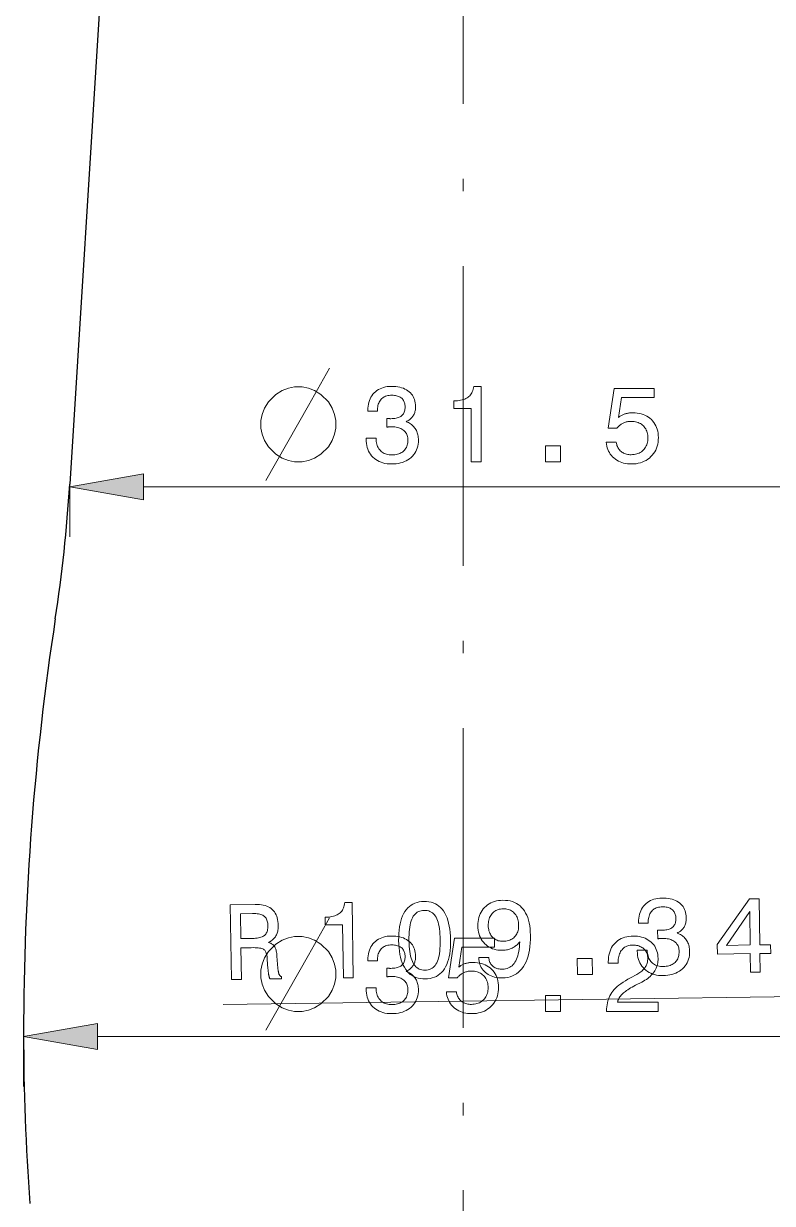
# Model space of a CAD drawing. Extents: x 0 to 297, y 0 to 529.
# Drawn here: x 136.21 to 166.19, y 275.44 to 322.67 of the extents above; entities that cross this region are included whole.
import ezdxf

# ---------------------------------------------------------------- set-up
doc = ezdxf.new("R2010")
doc.units = 0
doc.linetypes.add('DASHDOT', pattern=[18.5, 12, -3, 0.5, -3])

msp = doc.modelspace()

# ---------------------------------------------------------------- linework, layer by layer
at = {"color": 7, "linetype": 'DASHDOT', "lineweight": 13}
msp.add_line((153.811, 368.463), (153.811, 136.208), dxfattribs=at)
at = {"color": 7, "lineweight": 30}
msp.add_line((141.361, 357.23), (138.061, 304.23), dxfattribs=at)
at = {"color": 7, "lineweight": 13, "ltscale": 0.052546}
msp.add_line((138.061, 304.23), (138.061, 302.129), dxfattribs=at)
at = {"color": 7, "lineweight": 13}
for p, q in [((141.016, 304.129), (166.607, 304.129)), ((168.446, 283.739), (144.207, 283.395)), ((139.166, 282.121), (168.457, 282.121))]:
    msp.add_line(p, q, dxfattribs=at)
at = {"color": 7, "lineweight": 13, "ltscale": 0.052727}
msp.add_line((136.211, 282.23), (136.211, 280.121), dxfattribs=at)
at = {"color": 7, "lineweight": 13}
for points in [[(145.913, 304.379), (147.613, 307.379), (148.463, 308.879)], [(145.913, 282.371), (147.613, 285.371), (148.463, 286.871)]]:
    msp.add_lwpolyline(points, dxfattribs=at)
for points in [[(147.363, 308.129), (147.063, 308.129), (146.813, 308.079), (146.563, 307.979), (146.313, 307.829), (146.013, 307.529), (145.863, 307.279), (145.763, 307.029), (145.713, 306.779), (145.713, 306.479), (145.763, 306.229), (145.863, 305.979), (146.013, 305.729), (146.313, 305.429), (146.563, 305.279), (146.813, 305.179), (147.063, 305.129), (147.363, 305.129), (147.613, 305.179), (147.863, 305.279), (148.113, 305.429), (148.413, 305.729), (148.563, 305.979), (148.663, 306.229), (148.713, 306.479), (148.713, 306.779), (148.663, 307.029), (148.563, 307.279), (148.413, 307.529), (148.113, 307.829), (147.863, 307.979), (147.613, 308.079)], [(149.923, 306.069), (150.322, 306.069), (150.325, 306.007), (150.331, 305.948), (150.34, 305.892), (150.353, 305.839), (150.368, 305.788), (150.387, 305.741), (150.41, 305.696), (150.435, 305.654), (150.464, 305.615), (150.496, 305.579), (150.531, 305.546), (150.568, 305.516), (150.608, 305.49), (150.651, 305.467), (150.697, 305.448), (150.745, 305.433), (150.796, 305.42), (150.85, 305.412), (150.906, 305.406), (150.965, 305.405), (151.023, 305.406), (151.078, 305.411), (151.131, 305.419), (151.181, 305.43), (151.229, 305.444), (151.274, 305.462), (151.317, 305.482), (151.357, 305.506), (151.394, 305.533), (151.43, 305.563), (151.462, 305.596), (151.491, 305.631), (151.516, 305.668), (151.538, 305.708), (151.557, 305.75), (151.572, 305.795), (151.584, 305.842), (151.593, 305.891), (151.598, 305.943), (151.599, 305.997), (151.598, 306.046), (151.593, 306.093), (151.584, 306.138), (151.573, 306.18), (151.557, 306.22), (151.539, 306.258), (151.517, 306.294), (151.492, 306.328), (151.464, 306.359), (151.432, 306.388), (151.397, 306.415), (151.359, 306.439), (151.319, 306.46), (151.276, 306.478), (151.23, 306.493), (151.182, 306.506), (151.131, 306.516), (151.077, 306.523), (151.02, 306.527), (150.961, 306.528), (150.952, 306.528), (150.944, 306.528), (150.935, 306.528), (150.926, 306.528), (150.917, 306.528), (150.908, 306.528), (150.9, 306.527), (150.89, 306.527), (150.881, 306.527), (150.872, 306.526), (150.862, 306.526), (150.852, 306.525), (150.842, 306.525), (150.83, 306.524), (150.818, 306.524), (150.806, 306.523), (150.793, 306.522), (150.779, 306.522), (150.765, 306.521), (150.75, 306.52), (150.75, 306.859), (150.759, 306.859), (150.768, 306.859), (150.777, 306.858), (150.786, 306.858), (150.795, 306.858), (150.804, 306.857), (150.813, 306.857), (150.821, 306.857), (150.83, 306.856), (150.838, 306.856), (150.847, 306.856), (150.855, 306.856), (150.863, 306.856), (150.871, 306.856), (150.879, 306.855), (150.887, 306.855), (150.894, 306.855), (150.902, 306.855), (150.909, 306.855), (150.916, 306.855), (150.973, 306.856), (151.027, 306.86), (151.077, 306.866), (151.125, 306.874), (151.17, 306.884), (151.211, 306.897), (151.25, 306.911), (151.285, 306.929), (151.318, 306.948), (151.347, 306.97), (151.374, 306.994), (151.398, 307.021), (151.419, 307.05), (151.437, 307.081), (151.453, 307.115), (151.465, 307.152), (151.475, 307.19), (151.482, 307.232), (151.486, 307.275), (151.488, 307.321), (151.486, 307.366), (151.482, 307.408), (151.475, 307.448), (151.466, 307.486), (151.454, 307.522), (151.439, 307.556), (151.421, 307.588), (151.401, 307.618), (151.378, 307.646), (151.352, 307.671), (151.323, 307.694), (151.293, 307.715), (151.259, 307.733), (151.224, 307.749), (151.186, 307.763), (151.146, 307.774), (151.103, 307.782), (151.058, 307.788), (151.01, 307.792), (150.961, 307.793), (150.905, 307.792), (150.851, 307.787), (150.801, 307.779), (150.753, 307.767), (150.708, 307.753), (150.666, 307.735), (150.627, 307.714), (150.59, 307.689), (150.556, 307.662), (150.525, 307.631), (150.497, 307.597), (150.472, 307.56), (150.449, 307.52), (150.43, 307.477), (150.414, 307.431), (150.4, 307.382), (150.39, 307.329), (150.383, 307.274), (150.378, 307.216), (150.377, 307.155), (149.993, 307.155), (149.993, 307.184), (149.995, 307.27), (150.003, 307.353), (150.016, 307.432), (150.034, 307.508), (150.057, 307.58), (150.085, 307.648), (150.118, 307.713), (150.157, 307.774), (150.2, 307.832), (150.249, 307.886), (150.302, 307.936), (150.359, 307.98), (150.419, 308.019), (150.482, 308.053), (150.55, 308.082), (150.621, 308.106), (150.695, 308.124), (150.773, 308.137), (150.854, 308.145), (150.94, 308.148), (151.029, 308.145), (151.115, 308.139), (151.197, 308.128), (151.274, 308.113), (151.347, 308.094), (151.417, 308.071), (151.482, 308.043), (151.543, 308.011), (151.599, 307.975), (151.652, 307.935), (151.7, 307.89), (151.743, 307.843), (151.781, 307.792), (151.814, 307.737), (151.842, 307.68), (151.865, 307.618), (151.882, 307.554), (151.895, 307.486), (151.903, 307.415), (151.905, 307.34), (151.904, 307.297), (151.901, 307.256), (151.896, 307.215), (151.89, 307.176), (151.881, 307.139), (151.871, 307.102), (151.858, 307.067), (151.844, 307.033), (151.827, 307), (151.809, 306.969), (151.789, 306.939), (151.767, 306.91), (151.743, 306.883), (151.718, 306.858), (151.69, 306.834), (151.661, 306.811), (151.63, 306.79), (151.597, 306.77), (151.562, 306.752), (151.526, 306.735), (151.573, 306.716), (151.618, 306.696), (151.661, 306.673), (151.701, 306.648), (151.739, 306.622), (151.774, 306.593), (151.808, 306.562), (151.839, 306.53), (151.867, 306.495), (151.893, 306.459), (151.917, 306.42), (151.939, 306.38), (151.957, 306.338), (151.974, 306.295), (151.988, 306.25), (151.999, 306.203), (152.008, 306.154), (152.014, 306.103), (152.018, 306.051), (152.019, 305.997), (152.016, 305.912), (152.007, 305.831), (151.992, 305.753), (151.972, 305.679), (151.945, 305.608), (151.913, 305.54), (151.874, 305.476), (151.83, 305.415), (151.78, 305.358), (151.724, 305.304), (151.663, 305.254), (151.598, 305.209), (151.529, 305.17), (151.457, 305.136), (151.38, 305.107), (151.3, 305.084), (151.216, 305.066), (151.127, 305.053), (151.035, 305.045), (150.94, 305.042), (150.849, 305.045), (150.762, 305.053), (150.678, 305.067), (150.598, 305.086), (150.523, 305.11), (150.451, 305.14), (150.382, 305.175), (150.318, 305.216), (150.257, 305.262), (150.2, 305.314), (150.147, 305.37), (150.1, 305.43), (150.059, 305.494), (150.023, 305.561), (149.992, 305.631), (149.968, 305.706), (149.948, 305.784), (149.934, 305.865), (149.926, 305.95), (149.923, 306.039)], [(154.133, 305.129), (154.133, 307.262), (153.434, 307.262), (153.434, 307.568), (153.509, 307.57), (153.58, 307.575), (153.647, 307.583), (153.71, 307.594), (153.77, 307.607), (153.825, 307.622), (153.877, 307.64), (153.924, 307.661), (153.967, 307.684), (154.007, 307.71), (154.043, 307.739), (154.076, 307.771), (154.106, 307.807), (154.133, 307.845), (154.157, 307.887), (154.178, 307.933), (154.196, 307.982), (154.211, 308.034), (154.223, 308.089), (154.233, 308.148), (154.526, 308.148), (154.526, 305.129)], [(159.537, 305.911), (159.937, 305.911), (159.946, 305.865), (159.957, 305.821), (159.97, 305.779), (159.986, 305.74), (160.004, 305.702), (160.025, 305.667), (160.048, 305.633), (160.074, 305.602), (160.102, 305.572), (160.132, 305.545), (160.165, 305.52), (160.2, 305.497), (160.236, 305.478), (160.274, 305.461), (160.313, 305.446), (160.355, 305.434), (160.398, 305.425), (160.443, 305.418), (160.49, 305.414), (160.538, 305.413), (160.597, 305.415), (160.654, 305.421), (160.709, 305.43), (160.761, 305.443), (160.81, 305.459), (160.858, 305.479), (160.902, 305.503), (160.945, 305.531), (160.985, 305.562), (161.023, 305.597), (161.058, 305.634), (161.089, 305.675), (161.117, 305.717), (161.141, 305.762), (161.161, 305.809), (161.177, 305.858), (161.19, 305.91), (161.199, 305.964), (161.205, 306.021), (161.207, 306.079), (161.205, 306.139), (161.199, 306.197), (161.19, 306.252), (161.178, 306.304), (161.161, 306.354), (161.141, 306.401), (161.118, 306.446), (161.091, 306.489), (161.06, 306.529), (161.025, 306.566), (160.988, 306.601), (160.948, 306.632), (160.905, 306.659), (160.86, 306.682), (160.813, 306.702), (160.763, 306.719), (160.71, 306.731), (160.656, 306.74), (160.598, 306.746), (160.538, 306.748), (160.504, 306.747), (160.469, 306.745), (160.436, 306.741), (160.403, 306.737), (160.371, 306.73), (160.339, 306.723), (160.308, 306.714), (160.278, 306.703), (160.248, 306.691), (160.219, 306.678), (160.19, 306.664), (160.163, 306.648), (160.136, 306.63), (160.109, 306.612), (160.084, 306.592), (160.059, 306.57), (160.035, 306.548), (160.011, 306.524), (159.989, 306.498), (159.967, 306.471), (159.623, 306.471), (159.859, 308.061), (161.462, 308.061), (161.462, 307.707), (160.148, 307.707), (160.028, 306.899), (160.05, 306.918), (160.073, 306.936), (160.096, 306.952), (160.12, 306.968), (160.145, 306.983), (160.171, 306.997), (160.198, 307.01), (160.225, 307.022), (160.253, 307.034), (160.282, 307.044), (160.312, 307.053), (160.342, 307.062), (160.372, 307.069), (160.404, 307.076), (160.435, 307.081), (160.467, 307.085), (160.5, 307.089), (160.533, 307.091), (160.567, 307.093), (160.602, 307.093), (160.692, 307.091), (160.779, 307.082), (160.862, 307.069), (160.942, 307.05), (161.018, 307.025), (161.091, 306.995), (161.16, 306.959), (161.225, 306.918), (161.287, 306.871), (161.345, 306.819), (161.398, 306.763), (161.446, 306.703), (161.488, 306.64), (161.525, 306.573), (161.556, 306.503), (161.581, 306.429), (161.601, 306.352), (161.615, 306.272), (161.623, 306.188), (161.626, 306.1), (161.623, 306.008), (161.614, 305.919), (161.599, 305.833), (161.578, 305.751), (161.552, 305.673), (161.519, 305.598), (161.48, 305.527), (161.435, 305.46), (161.384, 305.396), (161.328, 305.335), (161.266, 305.279), (161.201, 305.23), (161.133, 305.186), (161.06, 305.148), (160.984, 305.115), (160.905, 305.089), (160.822, 305.068), (160.735, 305.054), (160.645, 305.045), (160.551, 305.042), (160.468, 305.044), (160.387, 305.052), (160.31, 305.064), (160.235, 305.08), (160.163, 305.102), (160.094, 305.128), (160.028, 305.159), (159.965, 305.195), (159.905, 305.236), (159.848, 305.281), (159.794, 305.331), (159.746, 305.383), (159.703, 305.439), (159.664, 305.497), (159.63, 305.558), (159.602, 305.623), (159.578, 305.69), (159.559, 305.761), (159.546, 305.834)], [(157.11, 305.129), (157.11, 305.772), (157.707, 305.772), (157.707, 305.129)], [(141.016, 304.65), (138.061, 304.129), (141.016, 303.608)], [(144.53, 284.4), (144.488, 287.395), (145.489, 287.41), (145.575, 287.409), (145.658, 287.403), (145.736, 287.394), (145.81, 287.379), (145.88, 287.361), (145.945, 287.338), (146.007, 287.31), (146.064, 287.278), (146.118, 287.242), (146.167, 287.201), (146.211, 287.156), (146.251, 287.107), (146.287, 287.054), (146.318, 286.997), (146.344, 286.936), (146.366, 286.87), (146.383, 286.801), (146.396, 286.728), (146.404, 286.65), (146.408, 286.569), (146.407, 286.52), (146.405, 286.473), (146.401, 286.427), (146.394, 286.383), (146.386, 286.341), (146.375, 286.3), (146.363, 286.26), (146.348, 286.222), (146.332, 286.185), (146.313, 286.15), (146.293, 286.116), (146.27, 286.084), (146.246, 286.054), (146.22, 286.025), (146.191, 285.997), (146.161, 285.972), (146.129, 285.948), (146.095, 285.925), (146.059, 285.904), (146.021, 285.884), (146.053, 285.874), (146.083, 285.863), (146.112, 285.85), (146.138, 285.836), (146.163, 285.821), (146.186, 285.804), (146.207, 285.787), (146.226, 285.768), (146.244, 285.748), (146.259, 285.726), (146.273, 285.703), (146.287, 285.676), (146.299, 285.646), (146.31, 285.612), (146.32, 285.575), (146.329, 285.534), (146.337, 285.49), (146.344, 285.443), (146.35, 285.393), (146.355, 285.339), (146.394, 284.852), (146.397, 284.822), (146.4, 284.793), (146.403, 284.765), (146.407, 284.74), (146.411, 284.716), (146.416, 284.693), (146.421, 284.673), (146.426, 284.654), (146.431, 284.637), (146.437, 284.621), (146.444, 284.607), (146.451, 284.593), (146.459, 284.58), (146.467, 284.568), (146.476, 284.557), (146.486, 284.546), (146.496, 284.536), (146.507, 284.527), (146.519, 284.518), (146.532, 284.511), (146.533, 284.428), (146.08, 284.422), (146.074, 284.432), (146.068, 284.443), (146.062, 284.455), (146.057, 284.468), (146.052, 284.482), (146.047, 284.497), (146.042, 284.513), (146.038, 284.53), (146.033, 284.548), (146.029, 284.567), (146.025, 284.587), (146.021, 284.608), (146.018, 284.631), (146.014, 284.655), (146.011, 284.68), (146.007, 284.707), (146.004, 284.735), (146.001, 284.765), (145.998, 284.796), (145.996, 284.828), (145.969, 285.215), (145.964, 285.272), (145.957, 285.324), (145.949, 285.372), (145.939, 285.417), (145.927, 285.457), (145.914, 285.493), (145.899, 285.524), (145.882, 285.552), (145.864, 285.576), (145.844, 285.595), (145.82, 285.612), (145.789, 285.626), (145.753, 285.639), (145.71, 285.65), (145.661, 285.659), (145.606, 285.666), (145.545, 285.671), (145.478, 285.675), (145.404, 285.677), (145.324, 285.676), (144.913, 285.67), (144.931, 284.406)], [(149.015, 284.464), (148.984, 286.597), (148.285, 286.587), (148.28, 286.893), (148.355, 286.896), (148.426, 286.902), (148.494, 286.911), (148.557, 286.922), (148.616, 286.936), (148.671, 286.952), (148.722, 286.971), (148.769, 286.993), (148.812, 287.017), (148.852, 287.043), (148.887, 287.072), (148.92, 287.105), (148.949, 287.141), (148.976, 287.18), (148.999, 287.223), (149.02, 287.268), (149.037, 287.317), (149.051, 287.369), (149.063, 287.425), (149.071, 287.484), (149.364, 287.488), (149.407, 284.469)], [(151.228, 285.958), (151.229, 286.107), (151.235, 286.248), (151.246, 286.382), (151.263, 286.509), (151.285, 286.629), (151.313, 286.742), (151.346, 286.847), (151.384, 286.945), (151.428, 287.037), (151.478, 287.12), (151.532, 287.197), (151.591, 287.265), (151.656, 287.326), (151.725, 287.378), (151.8, 287.423), (151.879, 287.46), (151.963, 287.489), (152.052, 287.51), (152.146, 287.523), (152.246, 287.529), (152.346, 287.526), (152.441, 287.516), (152.531, 287.497), (152.616, 287.471), (152.697, 287.437), (152.772, 287.394), (152.843, 287.344), (152.909, 287.286), (152.97, 287.22), (153.026, 287.145), (153.077, 287.064), (153.123, 286.974), (153.164, 286.877), (153.199, 286.773), (153.23, 286.661), (153.255, 286.541), (153.275, 286.414), (153.29, 286.28), (153.3, 286.137), (153.305, 285.988), (153.304, 285.838), (153.298, 285.696), (153.287, 285.562), (153.271, 285.435), (153.249, 285.315), (153.221, 285.202), (153.189, 285.097), (153.151, 285), (153.107, 284.91), (153.059, 284.827), (153.005, 284.751), (152.946, 284.684), (152.882, 284.624), (152.812, 284.572), (152.738, 284.528), (152.659, 284.492), (152.574, 284.463), (152.484, 284.442), (152.389, 284.429), (152.29, 284.424), (152.19, 284.426), (152.096, 284.437), (152.006, 284.455), (151.921, 284.481), (151.841, 284.516), (151.765, 284.558), (151.694, 284.608), (151.628, 284.667), (151.567, 284.733), (151.51, 284.807), (151.459, 284.889), (151.412, 284.978), (151.371, 285.074), (151.335, 285.178), (151.304, 285.29), (151.279, 285.409), (151.258, 285.535), (151.243, 285.669), (151.233, 285.81)], [(154.441, 285.283), (154.837, 285.288), (154.841, 285.244), (154.848, 285.202), (154.857, 285.162), (154.869, 285.124), (154.883, 285.088), (154.9, 285.054), (154.92, 285.022), (154.942, 284.992), (154.967, 284.964), (154.995, 284.938), (155.025, 284.915), (155.056, 284.894), (155.09, 284.875), (155.126, 284.859), (155.164, 284.846), (155.204, 284.835), (155.246, 284.827), (155.29, 284.821), (155.336, 284.818), (155.383, 284.817), (155.448, 284.821), (155.509, 284.83), (155.567, 284.844), (155.621, 284.864), (155.673, 284.889), (155.721, 284.919), (155.767, 284.955), (155.809, 284.996), (155.848, 285.042), (155.883, 285.093), (155.916, 285.15), (155.946, 285.213), (155.973, 285.281), (155.996, 285.355), (156.017, 285.434), (156.035, 285.519), (156.05, 285.61), (156.062, 285.706), (156.07, 285.808), (156.076, 285.915), (156.051, 285.883), (156.024, 285.852), (155.997, 285.823), (155.968, 285.795), (155.938, 285.769), (155.907, 285.744), (155.875, 285.721), (155.842, 285.7), (155.807, 285.68), (155.772, 285.662), (155.736, 285.646), (155.698, 285.631), (155.66, 285.618), (155.621, 285.606), (155.581, 285.596), (155.54, 285.588), (155.499, 285.582), (155.456, 285.577), (155.413, 285.574), (155.368, 285.572), (155.285, 285.574), (155.204, 285.581), (155.127, 285.593), (155.053, 285.611), (154.982, 285.635), (154.914, 285.664), (154.849, 285.698), (154.787, 285.739), (154.729, 285.784), (154.673, 285.835), (154.622, 285.891), (154.576, 285.95), (154.535, 286.013), (154.5, 286.079), (154.469, 286.149), (154.445, 286.222), (154.425, 286.299), (154.41, 286.38), (154.401, 286.464), (154.397, 286.551), (154.399, 286.64), (154.406, 286.724), (154.419, 286.806), (154.438, 286.884), (154.462, 286.959), (154.492, 287.031), (154.528, 287.099), (154.569, 287.164), (154.616, 287.225), (154.668, 287.284), (154.726, 287.338), (154.787, 287.386), (154.851, 287.429), (154.919, 287.466), (154.99, 287.498), (155.065, 287.524), (155.144, 287.545), (155.226, 287.56), (155.312, 287.569), (155.401, 287.573), (155.504, 287.571), (155.602, 287.562), (155.695, 287.545), (155.783, 287.521), (155.866, 287.489), (155.945, 287.45), (156.018, 287.403), (156.087, 287.35), (156.151, 287.289), (156.211, 287.22), (156.265, 287.145), (156.313, 287.063), (156.357, 286.974), (156.394, 286.879), (156.426, 286.778), (156.453, 286.67), (156.474, 286.555), (156.49, 286.434), (156.5, 286.306), (156.505, 286.172), (156.504, 286.014), (156.497, 285.862), (156.485, 285.718), (156.466, 285.582), (156.441, 285.453), (156.41, 285.331), (156.373, 285.217), (156.33, 285.11), (156.281, 285.01), (156.225, 284.918), (156.165, 284.834), (156.099, 284.758), (156.027, 284.691), (155.951, 284.633), (155.87, 284.584), (155.783, 284.543), (155.691, 284.511), (155.594, 284.488), (155.492, 284.473), (155.384, 284.467), (155.301, 284.469), (155.221, 284.474), (155.144, 284.484), (155.071, 284.499), (155.001, 284.518), (154.934, 284.542), (154.871, 284.571), (154.811, 284.604), (154.755, 284.641), (154.702, 284.683), (154.653, 284.729), (154.61, 284.778), (154.571, 284.831), (154.537, 284.886), (154.509, 284.944), (154.485, 285.006), (154.466, 285.07), (154.453, 285.138), (154.444, 285.209)], [(154.815, 286.562), (154.817, 286.505), (154.823, 286.45), (154.832, 286.398), (154.844, 286.348), (154.859, 286.3), (154.877, 286.255), (154.899, 286.213), (154.923, 286.172), (154.951, 286.134), (154.983, 286.099), (155.016, 286.066), (155.052, 286.037), (155.09, 286.012), (155.13, 285.99), (155.172, 285.971), (155.216, 285.956), (155.262, 285.945), (155.31, 285.937), (155.36, 285.932), (155.412, 285.931), (155.47, 285.934), (155.525, 285.94), (155.577, 285.949), (155.627, 285.962), (155.675, 285.978), (155.719, 285.997), (155.761, 286.02), (155.801, 286.047), (155.838, 286.076), (155.872, 286.109), (155.904, 286.146), (155.931, 286.184), (155.956, 286.225), (155.977, 286.269), (155.995, 286.315), (156.009, 286.364), (156.02, 286.415), (156.028, 286.468), (156.032, 286.524), (156.033, 286.583), (156.031, 286.642), (156.025, 286.699), (156.016, 286.753), (156.003, 286.804), (155.987, 286.853), (155.968, 286.899), (155.946, 286.943), (155.92, 286.985), (155.891, 287.024), (155.859, 287.06), (155.824, 287.094), (155.786, 287.123), (155.746, 287.149), (155.705, 287.172), (155.66, 287.191), (155.614, 287.206), (155.565, 287.218), (155.515, 287.226), (155.461, 287.231), (155.406, 287.232), (155.353, 287.229), (155.302, 287.223), (155.254, 287.213), (155.207, 287.2), (155.163, 287.183), (155.121, 287.162), (155.081, 287.138), (155.043, 287.11), (155.007, 287.079), (154.973, 287.043), (154.942, 287.005), (154.915, 286.965), (154.891, 286.922), (154.87, 286.878), (154.852, 286.831), (154.838, 286.781), (154.827, 286.73), (154.82, 286.676), (154.816, 286.62)], [(160.781, 285.571), (161.179, 285.576), (161.183, 285.515), (161.19, 285.456), (161.2, 285.4), (161.213, 285.347), (161.23, 285.297), (161.25, 285.249), (161.272, 285.205), (161.298, 285.163), (161.328, 285.125), (161.36, 285.089), (161.395, 285.056), (161.433, 285.027), (161.474, 285.002), (161.517, 284.98), (161.563, 284.961), (161.611, 284.946), (161.663, 284.935), (161.716, 284.927), (161.773, 284.922), (161.832, 284.922), (161.889, 284.924), (161.945, 284.93), (161.997, 284.938), (162.047, 284.95), (162.095, 284.965), (162.14, 284.983), (162.182, 285.004), (162.222, 285.028), (162.259, 285.056), (162.294, 285.086), (162.326, 285.12), (162.354, 285.155), (162.379, 285.193), (162.401, 285.233), (162.419, 285.276), (162.433, 285.32), (162.445, 285.368), (162.452, 285.417), (162.457, 285.469), (162.458, 285.523), (162.455, 285.572), (162.45, 285.619), (162.441, 285.663), (162.428, 285.706), (162.413, 285.746), (162.394, 285.783), (162.371, 285.819), (162.346, 285.852), (162.317, 285.883), (162.285, 285.912), (162.249, 285.938), (162.211, 285.961), (162.171, 285.981), (162.128, 285.999), (162.082, 286.014), (162.033, 286.026), (161.982, 286.035), (161.928, 286.041), (161.871, 286.045), (161.811, 286.045), (161.803, 286.045), (161.794, 286.045), (161.786, 286.045), (161.777, 286.044), (161.768, 286.044), (161.759, 286.044), (161.75, 286.043), (161.741, 286.043), (161.732, 286.042), (161.723, 286.042), (161.713, 286.041), (161.703, 286.041), (161.693, 286.04), (161.681, 286.039), (161.669, 286.038), (161.657, 286.037), (161.644, 286.037), (161.63, 286.036), (161.616, 286.035), (161.601, 286.034), (161.596, 286.373), (161.605, 286.373), (161.614, 286.372), (161.623, 286.372), (161.632, 286.372), (161.641, 286.372), (161.65, 286.372), (161.659, 286.372), (161.668, 286.371), (161.676, 286.371), (161.685, 286.371), (161.693, 286.371), (161.701, 286.371), (161.709, 286.371), (161.717, 286.371), (161.725, 286.371), (161.733, 286.371), (161.741, 286.371), (161.748, 286.371), (161.755, 286.371), (161.763, 286.371), (161.819, 286.373), (161.873, 286.377), (161.923, 286.384), (161.971, 286.393), (162.015, 286.404), (162.057, 286.417), (162.095, 286.432), (162.131, 286.45), (162.163, 286.47), (162.192, 286.492), (162.218, 286.517), (162.242, 286.544), (162.262, 286.573), (162.28, 286.605), (162.295, 286.639), (162.307, 286.675), (162.316, 286.714), (162.323, 286.755), (162.326, 286.799), (162.327, 286.845), (162.325, 286.89), (162.321, 286.932), (162.313, 286.972), (162.303, 287.01), (162.29, 287.046), (162.275, 287.08), (162.257, 287.111), (162.236, 287.141), (162.213, 287.168), (162.186, 287.193), (162.158, 287.216), (162.127, 287.236), (162.093, 287.254), (162.057, 287.27), (162.019, 287.283), (161.979, 287.293), (161.936, 287.301), (161.891, 287.306), (161.843, 287.309), (161.794, 287.31), (161.738, 287.307), (161.684, 287.302), (161.634, 287.293), (161.587, 287.281), (161.542, 287.266), (161.5, 287.247), (161.461, 287.226), (161.425, 287.201), (161.391, 287.173), (161.361, 287.141), (161.333, 287.107), (161.308, 287.07), (161.286, 287.029), (161.268, 286.986), (161.252, 286.94), (161.239, 286.89), (161.23, 286.838), (161.223, 286.783), (161.219, 286.724), (161.219, 286.663), (160.835, 286.657), (160.835, 286.687), (160.836, 286.773), (160.842, 286.856), (160.854, 286.935), (160.871, 287.011), (160.893, 287.084), (160.92, 287.152), (160.953, 287.218), (160.99, 287.28), (161.033, 287.338), (161.081, 287.393), (161.133, 287.443), (161.189, 287.488), (161.249, 287.528), (161.312, 287.563), (161.379, 287.593), (161.449, 287.617), (161.523, 287.637), (161.601, 287.651), (161.682, 287.66), (161.767, 287.664), (161.857, 287.663), (161.943, 287.658), (162.025, 287.648), (162.103, 287.634), (162.176, 287.616), (162.246, 287.594), (162.311, 287.567), (162.372, 287.536), (162.43, 287.501), (162.483, 287.461), (162.532, 287.417), (162.575, 287.37), (162.614, 287.32), (162.648, 287.266), (162.676, 287.209), (162.7, 287.148), (162.719, 287.083), (162.732, 287.016), (162.741, 286.945), (162.744, 286.87), (162.744, 286.827), (162.742, 286.786), (162.737, 286.745), (162.731, 286.706), (162.723, 286.668), (162.713, 286.632), (162.701, 286.596), (162.687, 286.562), (162.671, 286.529), (162.654, 286.498), (162.634, 286.467), (162.613, 286.438), (162.589, 286.411), (162.564, 286.385), (162.537, 286.361), (162.508, 286.337), (162.477, 286.316), (162.444, 286.296), (162.41, 286.277), (162.373, 286.26), (162.421, 286.242), (162.466, 286.222), (162.509, 286.2), (162.55, 286.175), (162.588, 286.149), (162.624, 286.121), (162.658, 286.091), (162.689, 286.059), (162.718, 286.025), (162.745, 285.989), (162.77, 285.951), (162.792, 285.911), (162.811, 285.869), (162.828, 285.826), (162.842, 285.781), (162.854, 285.734), (162.864, 285.685), (162.871, 285.635), (162.875, 285.583), (162.877, 285.529), (162.875, 285.444), (162.868, 285.363), (162.854, 285.285), (162.835, 285.21), (162.809, 285.138), (162.777, 285.07), (162.74, 285.005), (162.697, 284.944), (162.647, 284.886), (162.592, 284.831), (162.532, 284.781), (162.467, 284.735), (162.399, 284.695), (162.327, 284.66), (162.251, 284.63), (162.171, 284.606), (162.087, 284.586), (161.999, 284.572), (161.907, 284.563), (161.811, 284.559), (161.721, 284.56), (161.633, 284.567), (161.55, 284.579), (161.47, 284.597), (161.394, 284.621), (161.321, 284.65), (161.252, 284.684), (161.187, 284.724), (161.126, 284.769), (161.068, 284.82), (161.014, 284.876), (160.967, 284.935), (160.924, 284.998), (160.887, 285.064), (160.856, 285.134), (160.83, 285.208), (160.81, 285.286), (160.795, 285.367), (160.785, 285.453), (160.781, 285.541)], [(165.318, 284.695), (165.307, 285.437), (163.99, 285.418), (163.985, 285.798), (165.272, 287.627), (165.664, 287.633), (165.69, 285.788), (166.118, 285.794), (166.123, 285.448), (165.695, 285.442), (165.706, 284.7)], [(145.382, 287.041), (144.893, 287.034), (144.908, 286.037), (145.369, 286.044), (145.437, 286.046), (145.501, 286.05), (145.561, 286.057), (145.617, 286.066), (145.668, 286.077), (145.714, 286.09), (145.757, 286.106), (145.795, 286.124), (145.829, 286.144), (145.859, 286.167), (145.885, 286.192), (145.908, 286.22), (145.929, 286.251), (145.946, 286.285), (145.961, 286.323), (145.973, 286.363), (145.982, 286.406), (145.988, 286.453), (145.992, 286.502), (145.992, 286.554), (145.99, 286.606), (145.986, 286.655), (145.978, 286.7), (145.968, 286.743), (145.955, 286.782), (145.939, 286.818), (145.921, 286.852), (145.9, 286.882), (145.876, 286.909), (145.85, 286.933), (145.82, 286.954), (145.787, 286.973), (145.75, 286.99), (145.709, 287.005), (145.664, 287.017), (145.615, 287.026), (145.563, 287.034), (145.506, 287.038), (145.446, 287.041)], [(151.642, 285.964), (151.645, 285.843), (151.651, 285.73), (151.66, 285.622), (151.672, 285.522), (151.687, 285.428), (151.705, 285.341), (151.726, 285.26), (151.75, 285.186), (151.776, 285.119), (151.806, 285.059), (151.839, 285.005), (151.875, 284.956), (151.915, 284.914), (151.958, 284.877), (152.004, 284.846), (152.053, 284.82), (152.106, 284.801), (152.162, 284.788), (152.222, 284.78), (152.285, 284.778), (152.348, 284.781), (152.407, 284.791), (152.463, 284.806), (152.515, 284.827), (152.564, 284.853), (152.609, 284.885), (152.651, 284.922), (152.689, 284.966), (152.723, 285.015), (152.754, 285.069), (152.781, 285.13), (152.805, 285.197), (152.827, 285.272), (152.845, 285.353), (152.86, 285.441), (152.872, 285.535), (152.881, 285.637), (152.887, 285.745), (152.89, 285.86), (152.889, 285.982), (152.886, 286.104), (152.88, 286.219), (152.871, 286.328), (152.859, 286.429), (152.845, 286.524), (152.827, 286.611), (152.807, 286.692), (152.783, 286.766), (152.757, 286.833), (152.728, 286.892), (152.696, 286.946), (152.66, 286.994), (152.621, 287.036), (152.578, 287.073), (152.532, 287.103), (152.483, 287.128), (152.43, 287.147), (152.374, 287.161), (152.314, 287.168), (152.251, 287.17), (152.188, 287.167), (152.129, 287.157), (152.073, 287.142), (152.021, 287.121), (151.972, 287.094), (151.927, 287.062), (151.885, 287.024), (151.846, 286.98), (151.812, 286.931), (151.78, 286.876), (151.752, 286.815), (151.728, 286.747), (151.706, 286.672), (151.687, 286.591), (151.672, 286.503), (151.66, 286.408), (151.65, 286.307), (151.644, 286.2), (151.641, 286.085)], [(164.348, 285.769), (165.303, 285.783), (165.284, 287.125)], [(147.363, 286.121), (147.063, 286.121), (146.813, 286.071), (146.563, 285.971), (146.313, 285.821), (146.013, 285.521), (145.863, 285.271), (145.763, 285.021), (145.713, 284.771), (145.713, 284.471), (145.763, 284.221), (145.863, 283.971), (146.013, 283.721), (146.313, 283.421), (146.563, 283.271), (146.813, 283.171), (147.063, 283.121), (147.363, 283.121), (147.613, 283.171), (147.863, 283.271), (148.113, 283.421), (148.413, 283.721), (148.563, 283.971), (148.663, 284.221), (148.713, 284.471), (148.713, 284.771), (148.663, 285.021), (148.563, 285.271), (148.413, 285.521), (148.113, 285.821), (147.863, 285.971), (147.613, 286.071)], [(149.923, 284.062), (150.322, 284.062), (150.325, 284), (150.331, 283.941), (150.34, 283.885), (150.353, 283.831), (150.368, 283.781), (150.387, 283.733), (150.41, 283.689), (150.435, 283.647), (150.464, 283.608), (150.496, 283.571), (150.531, 283.538), (150.568, 283.509), (150.608, 283.483), (150.651, 283.46), (150.697, 283.441), (150.745, 283.425), (150.796, 283.413), (150.85, 283.404), (150.906, 283.399), (150.965, 283.397), (151.023, 283.399), (151.078, 283.404), (151.131, 283.412), (151.181, 283.423), (151.229, 283.437), (151.274, 283.454), (151.317, 283.475), (151.357, 283.499), (151.394, 283.526), (151.43, 283.556), (151.462, 283.588), (151.491, 283.624), (151.516, 283.661), (151.538, 283.701), (151.557, 283.743), (151.572, 283.788), (151.584, 283.835), (151.593, 283.884), (151.598, 283.936), (151.599, 283.99), (151.598, 284.039), (151.593, 284.086), (151.584, 284.13), (151.573, 284.173), (151.557, 284.213), (151.539, 284.251), (151.517, 284.287), (151.492, 284.32), (151.464, 284.352), (151.432, 284.381), (151.397, 284.408), (151.359, 284.431), (151.319, 284.452), (151.276, 284.471), (151.23, 284.486), (151.182, 284.499), (151.131, 284.509), (151.077, 284.516), (151.02, 284.52), (150.961, 284.521), (150.952, 284.521), (150.944, 284.521), (150.935, 284.521), (150.926, 284.521), (150.917, 284.521), (150.908, 284.52), (150.9, 284.52), (150.89, 284.52), (150.881, 284.519), (150.872, 284.519), (150.862, 284.519), (150.852, 284.518), (150.842, 284.518), (150.83, 284.517), (150.818, 284.516), (150.806, 284.516), (150.793, 284.515), (150.779, 284.514), (150.765, 284.514), (150.75, 284.513), (150.75, 284.852), (150.759, 284.852), (150.768, 284.851), (150.777, 284.851), (150.786, 284.851), (150.795, 284.85), (150.804, 284.85), (150.813, 284.85), (150.821, 284.849), (150.83, 284.849), (150.838, 284.849), (150.847, 284.849), (150.855, 284.849), (150.863, 284.848), (150.871, 284.848), (150.879, 284.848), (150.887, 284.848), (150.894, 284.848), (150.902, 284.848), (150.909, 284.848), (150.916, 284.848), (150.973, 284.849), (151.027, 284.853), (151.077, 284.858), (151.125, 284.866), (151.17, 284.877), (151.211, 284.889), (151.25, 284.904), (151.285, 284.922), (151.318, 284.941), (151.347, 284.963), (151.374, 284.987), (151.398, 285.014), (151.419, 285.043), (151.437, 285.074), (151.453, 285.108), (151.465, 285.144), (151.475, 285.183), (151.482, 285.224), (151.486, 285.268), (151.488, 285.314), (151.486, 285.358), (151.482, 285.401), (151.475, 285.441), (151.466, 285.479), (151.454, 285.515), (151.439, 285.549), (151.421, 285.581), (151.401, 285.611), (151.378, 285.638), (151.352, 285.664), (151.323, 285.687), (151.293, 285.708), (151.259, 285.726), (151.224, 285.742), (151.186, 285.756), (151.146, 285.767), (151.103, 285.775), (151.058, 285.781), (151.01, 285.785), (150.961, 285.786), (150.905, 285.784), (150.851, 285.78), (150.801, 285.772), (150.753, 285.76), (150.708, 285.746), (150.666, 285.728), (150.627, 285.707), (150.59, 285.682), (150.556, 285.655), (150.525, 285.624), (150.497, 285.59), (150.472, 285.553), (150.449, 285.513), (150.43, 285.47), (150.414, 285.423), (150.4, 285.374), (150.39, 285.322), (150.383, 285.267), (150.378, 285.209), (150.377, 285.147), (149.993, 285.147), (149.993, 285.177), (149.995, 285.263), (150.003, 285.346), (150.016, 285.425), (150.034, 285.501), (150.057, 285.573), (150.085, 285.641), (150.118, 285.706), (150.157, 285.767), (150.2, 285.825), (150.249, 285.879), (150.302, 285.929), (150.359, 285.973), (150.419, 286.012), (150.482, 286.046), (150.55, 286.075), (150.621, 286.098), (150.695, 286.117), (150.773, 286.13), (150.854, 286.138), (150.94, 286.14), (151.029, 286.138), (151.115, 286.132), (151.197, 286.121), (151.274, 286.106), (151.347, 286.087), (151.417, 286.064), (151.482, 286.036), (151.543, 286.004), (151.599, 285.968), (151.652, 285.927), (151.7, 285.883), (151.743, 285.835), (151.781, 285.784), (151.814, 285.73), (151.842, 285.672), (151.865, 285.611), (151.882, 285.547), (151.895, 285.479), (151.903, 285.407), (151.905, 285.333), (151.904, 285.29), (151.901, 285.249), (151.896, 285.208), (151.89, 285.169), (151.881, 285.132), (151.871, 285.095), (151.858, 285.06), (151.844, 285.026), (151.827, 284.993), (151.809, 284.962), (151.789, 284.932), (151.767, 284.903), (151.743, 284.876), (151.718, 284.85), (151.69, 284.826), (151.661, 284.804), (151.63, 284.783), (151.597, 284.763), (151.562, 284.745), (151.526, 284.728), (151.573, 284.709), (151.618, 284.688), (151.661, 284.666), (151.701, 284.641), (151.739, 284.614), (151.774, 284.586), (151.808, 284.555), (151.839, 284.523), (151.867, 284.488), (151.893, 284.452), (151.917, 284.413), (151.939, 284.373), (151.957, 284.331), (151.974, 284.288), (151.988, 284.242), (151.999, 284.195), (152.008, 284.147), (152.014, 284.096), (152.018, 284.044), (152.019, 283.99), (152.016, 283.905), (152.007, 283.824), (151.992, 283.746), (151.972, 283.671), (151.945, 283.6), (151.913, 283.533), (151.874, 283.469), (151.83, 283.408), (151.78, 283.35), (151.724, 283.296), (151.663, 283.247), (151.598, 283.202), (151.529, 283.163), (151.457, 283.129), (151.38, 283.1), (151.3, 283.077), (151.216, 283.058), (151.127, 283.045), (151.035, 283.038), (150.94, 283.035), (150.849, 283.038), (150.762, 283.046), (150.678, 283.059), (150.598, 283.078), (150.523, 283.103), (150.451, 283.133), (150.382, 283.168), (150.318, 283.209), (150.257, 283.255), (150.2, 283.307), (150.147, 283.363), (150.1, 283.423), (150.059, 283.486), (150.023, 283.553), (149.992, 283.624), (149.968, 283.698), (149.948, 283.776), (149.934, 283.858), (149.926, 283.943), (149.923, 284.032)], [(153.141, 283.903), (153.541, 283.903), (153.549, 283.858), (153.56, 283.814), (153.574, 283.772), (153.589, 283.733), (153.608, 283.695), (153.628, 283.659), (153.652, 283.626), (153.677, 283.594), (153.705, 283.565), (153.736, 283.538), (153.769, 283.513), (153.803, 283.49), (153.839, 283.47), (153.877, 283.453), (153.917, 283.439), (153.959, 283.427), (154.002, 283.418), (154.047, 283.411), (154.093, 283.407), (154.142, 283.406), (154.201, 283.408), (154.258, 283.413), (154.312, 283.422), (154.364, 283.435), (154.414, 283.452), (154.461, 283.472), (154.506, 283.496), (154.549, 283.523), (154.589, 283.555), (154.627, 283.589), (154.662, 283.627), (154.693, 283.667), (154.72, 283.71), (154.744, 283.755), (154.764, 283.802), (154.781, 283.851), (154.794, 283.903), (154.803, 283.957), (154.808, 284.013), (154.81, 284.072), (154.808, 284.132), (154.803, 284.189), (154.794, 284.244), (154.781, 284.297), (154.765, 284.347), (154.745, 284.394), (154.721, 284.439), (154.694, 284.482), (154.663, 284.522), (154.629, 284.559), (154.591, 284.594), (154.551, 284.624), (154.509, 284.652), (154.464, 284.675), (154.417, 284.695), (154.367, 284.711), (154.314, 284.724), (154.259, 284.733), (154.202, 284.739), (154.142, 284.74), (154.107, 284.74), (154.073, 284.738), (154.04, 284.734), (154.007, 284.729), (153.975, 284.723), (153.943, 284.715), (153.912, 284.706), (153.882, 284.696), (153.852, 284.684), (153.823, 284.671), (153.794, 284.656), (153.766, 284.64), (153.739, 284.623), (153.713, 284.604), (153.687, 284.584), (153.663, 284.563), (153.638, 284.54), (153.615, 284.516), (153.592, 284.491), (153.571, 284.464), (153.227, 284.464), (153.463, 286.054), (155.065, 286.054), (155.065, 285.7), (153.752, 285.7), (153.632, 284.892), (153.654, 284.911), (153.676, 284.928), (153.7, 284.945), (153.724, 284.961), (153.749, 284.976), (153.775, 284.99), (153.801, 285.003), (153.829, 285.015), (153.857, 285.026), (153.886, 285.037), (153.915, 285.046), (153.945, 285.054), (153.976, 285.062), (154.007, 285.068), (154.039, 285.074), (154.071, 285.078), (154.104, 285.082), (154.137, 285.084), (154.171, 285.086), (154.205, 285.086), (154.296, 285.083), (154.383, 285.075), (154.466, 285.062), (154.546, 285.042), (154.622, 285.018), (154.694, 284.988), (154.763, 284.952), (154.829, 284.911), (154.89, 284.864), (154.948, 284.812), (155.002, 284.756), (155.05, 284.696), (155.092, 284.632), (155.128, 284.566), (155.159, 284.495), (155.185, 284.422), (155.204, 284.345), (155.219, 284.264), (155.227, 284.18), (155.23, 284.093), (155.227, 284.001), (155.218, 283.911), (155.203, 283.826), (155.182, 283.744), (155.155, 283.666), (155.122, 283.591), (155.084, 283.52), (155.039, 283.452), (154.988, 283.388), (154.931, 283.328), (154.87, 283.272), (154.805, 283.222), (154.736, 283.178), (154.664, 283.14), (154.588, 283.108), (154.509, 283.082), (154.425, 283.061), (154.339, 283.047), (154.248, 283.038), (154.155, 283.035), (154.071, 283.037), (153.991, 283.044), (153.913, 283.056), (153.839, 283.073), (153.767, 283.095), (153.698, 283.121), (153.632, 283.152), (153.569, 283.188), (153.509, 283.229), (153.451, 283.274), (153.398, 283.324), (153.35, 283.376), (153.306, 283.431), (153.268, 283.49), (153.234, 283.551), (153.205, 283.616), (153.182, 283.683), (153.163, 283.753), (153.149, 283.827)], [(159.554, 283.121), (159.554, 283.134), (159.556, 283.221), (159.562, 283.306), (159.572, 283.388), (159.587, 283.466), (159.605, 283.542), (159.628, 283.615), (159.655, 283.685), (159.686, 283.752), (159.721, 283.816), (159.76, 283.877), (159.805, 283.937), (159.856, 283.996), (159.914, 284.056), (159.979, 284.115), (160.05, 284.174), (160.128, 284.233), (160.213, 284.292), (160.304, 284.351), (160.402, 284.41), (160.507, 284.468), (160.762, 284.608), (160.806, 284.633), (160.849, 284.659), (160.888, 284.685), (160.926, 284.712), (160.96, 284.74), (160.993, 284.768), (161.022, 284.797), (161.05, 284.826), (161.075, 284.856), (161.097, 284.887), (161.117, 284.918), (161.135, 284.951), (161.151, 284.985), (161.164, 285.02), (161.176, 285.055), (161.185, 285.092), (161.193, 285.13), (161.198, 285.169), (161.201, 285.209), (161.202, 285.251), (161.201, 285.297), (161.196, 285.342), (161.188, 285.385), (161.176, 285.427), (161.161, 285.466), (161.144, 285.503), (161.122, 285.539), (161.098, 285.573), (161.07, 285.605), (161.039, 285.635), (161.005, 285.663), (160.969, 285.688), (160.931, 285.71), (160.891, 285.729), (160.848, 285.745), (160.803, 285.758), (160.756, 285.769), (160.707, 285.776), (160.655, 285.78), (160.602, 285.782), (160.548, 285.78), (160.497, 285.774), (160.449, 285.765), (160.402, 285.752), (160.358, 285.736), (160.317, 285.715), (160.277, 285.691), (160.24, 285.663), (160.205, 285.632), (160.172, 285.596), (160.143, 285.558), (160.116, 285.517), (160.092, 285.473), (160.072, 285.426), (160.055, 285.376), (160.041, 285.324), (160.03, 285.268), (160.022, 285.21), (160.017, 285.15), (160.015, 285.086), (160.015, 285.05), (159.623, 285.05), (159.623, 285.111), (159.626, 285.204), (159.634, 285.293), (159.648, 285.378), (159.666, 285.459), (159.691, 285.537), (159.72, 285.61), (159.756, 285.679), (159.796, 285.744), (159.842, 285.806), (159.893, 285.863), (159.949, 285.916), (160.009, 285.963), (160.072, 286.004), (160.14, 286.04), (160.211, 286.071), (160.286, 286.096), (160.365, 286.115), (160.448, 286.129), (160.534, 286.138), (160.625, 286.14), (160.712, 286.138), (160.795, 286.13), (160.875, 286.118), (160.952, 286.101), (161.025, 286.079), (161.095, 286.052), (161.161, 286.019), (161.224, 285.982), (161.284, 285.94), (161.34, 285.894), (161.392, 285.843), (161.439, 285.789), (161.48, 285.732), (161.515, 285.672), (161.545, 285.608), (161.57, 285.542), (161.589, 285.473), (161.603, 285.4), (161.611, 285.325), (161.613, 285.246), (161.612, 285.185), (161.607, 285.126), (161.599, 285.067), (161.588, 285.011), (161.573, 284.956), (161.556, 284.902), (161.535, 284.85), (161.511, 284.8), (161.484, 284.751), (161.453, 284.704), (161.419, 284.658), (161.382, 284.613), (161.342, 284.569), (161.298, 284.527), (161.251, 284.486), (161.2, 284.446), (161.146, 284.408), (161.089, 284.371), (161.028, 284.335), (160.964, 284.3), (160.711, 284.171), (160.641, 284.134), (160.575, 284.098), (160.513, 284.062), (160.455, 284.027), (160.401, 283.993), (160.352, 283.959), (160.306, 283.926), (160.265, 283.894), (160.227, 283.863), (160.194, 283.832), (160.163, 283.801), (160.135, 283.77), (160.109, 283.737), (160.085, 283.705), (160.063, 283.671), (160.043, 283.637), (160.026, 283.602), (160.01, 283.566), (159.997, 283.53), (159.986, 283.492), (161.613, 283.492), (161.613, 283.121)], [(158.387, 284.596), (158.378, 285.239), (158.974, 285.248), (158.983, 284.605)], [(157.11, 283.121), (157.11, 283.764), (157.707, 283.764), (157.707, 283.121)], [(139.166, 282.642), (136.211, 282.121), (139.166, 281.6)]]:
    msp.add_lwpolyline(points, close=True, dxfattribs=at)
at = {"color": 7, "lineweight": 30}
for centre, radius, start, end in [((78.177, 307.959), 60, 351.26085, 356.43713), ((245.55, 282.23), 109.338, 171.26085, 180.00001), ((226.211, 282.23), 90, 180.00001, 184.32874)]:
    msp.add_arc(centre, radius, start, end, dxfattribs=at)
at = {"color": 7, "lineweight": 13}
for points in [[(141.016, 304.65), (138.061, 304.129), (141.016, 304.65), (141.016, 303.608)], [(139.166, 282.642), (136.211, 282.121), (139.166, 282.642), (139.166, 281.6)]]:
    msp.add_solid(points, dxfattribs=at)

doc.saveas('drawing.dxf')
